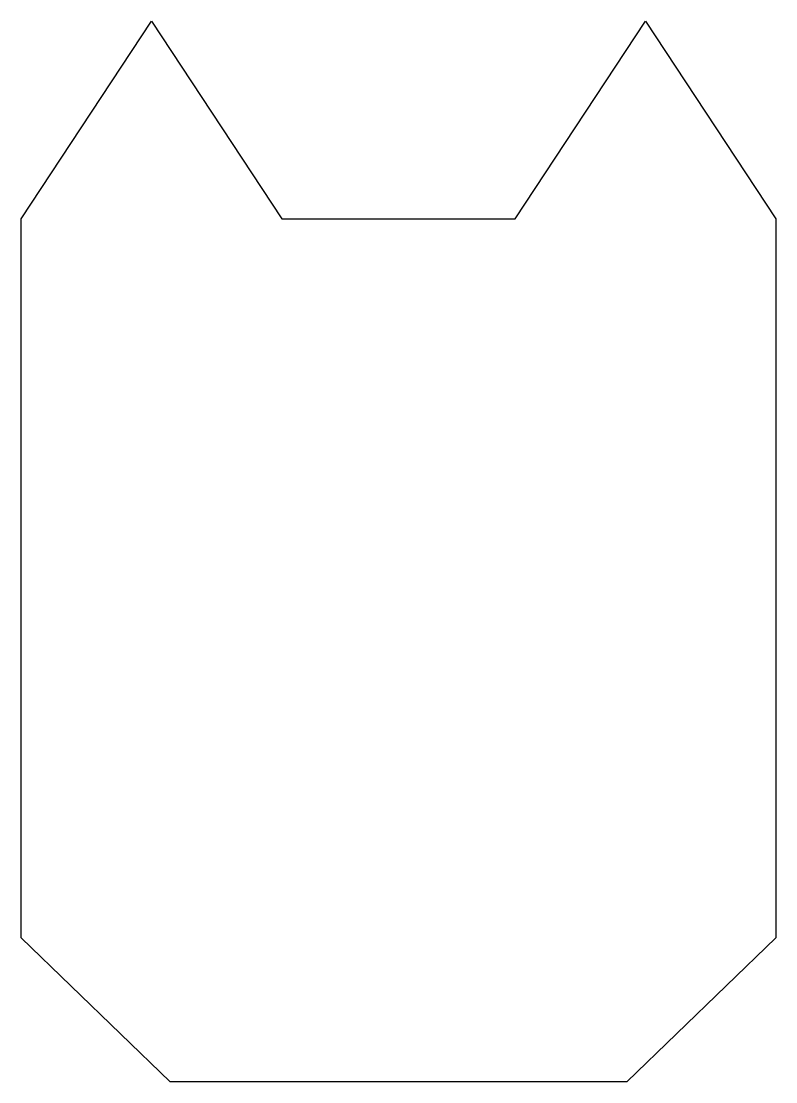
# Model space of a CAD drawing. Extents: x -21 to 21, y -28 to 31.
import ezdxf

# ---------------------------------------------------------------- set-up
doc = ezdxf.new("R2010")
doc.units = 0
doc.layers.get('0').update_dxf_attribs({"linetype": 'continuous'})

msp = doc.modelspace()

# ---------------------------------------------------------------- linework, layer by layer
at = {"color": 7}
msp.add_lwpolyline([(-21, 20), (-13.75, 31), (-6.5, 20), (6.5, 20), (13.75, 31), (21, 20), (21, -20), (12.7, -28), (-12.7, -28), (-21, -20)], close=True, dxfattribs=at)

doc.saveas('drawing.dxf')
